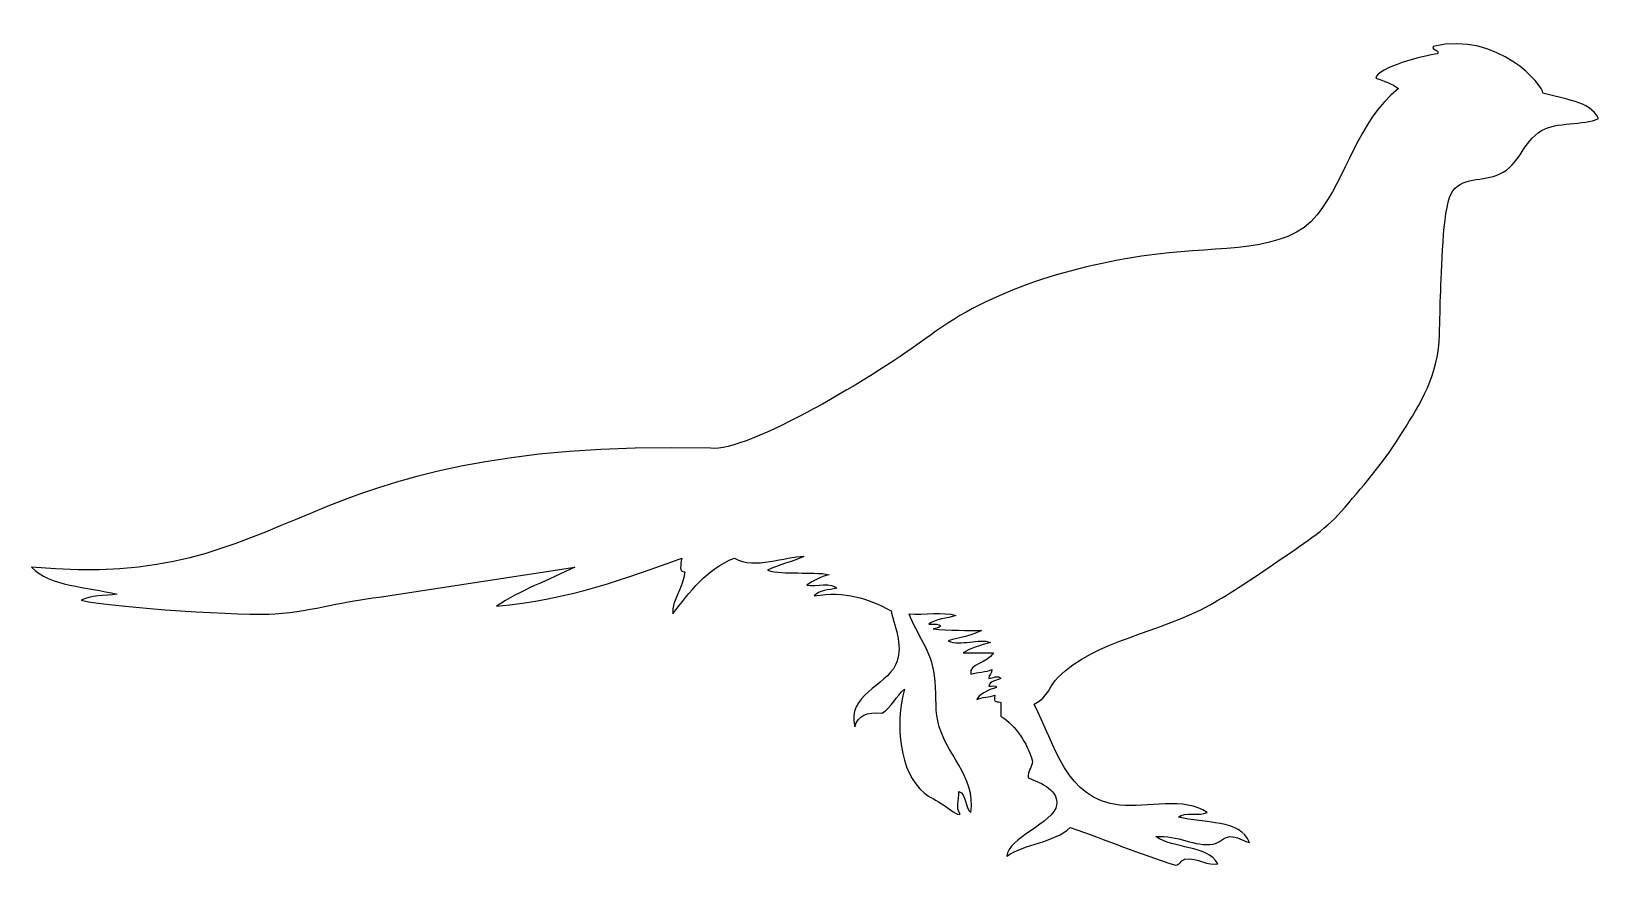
# Model space of a CAD drawing. Header units: centimetres. Extents: x -20 to 20, y -10.6 to 10.7.
import ezdxf

# ---------------------------------------------------------------- set-up
doc = ezdxf.new("R2010")
doc.units = ezdxf.units.CM
doc.header["$MEASUREMENT"] = 0
doc.layers.add('Layer 1', color=7, linetype='Continuous')

msp = doc.modelspace()

# ---------------------------------------------------------------- linework, layer by layer
at = {"layer": 'Layer 1'}
msp.add_open_spline([(-11.10669, -3.6843), (-11.9705, -3.76301), (-12.733, -4.02932), (-13.75358, -4.10687), (-13.75358, -4.10687), (-14.4715, -4.1605), (-17.81972, -3.95704), (-18.70311, -3.7622), (-18.70311, -3.7622), (-18.47001, -3.63536), (-18.10589, -3.64221), (-17.78165, -3.60715), (-17.78165, -3.60715), (-18.54841, -3.41395), (-19.50015, -3.40683), (-19.96843, -2.91706), (-19.96843, -2.91706), (-13.15517, -3.55219), (-13.59007, 0.36459), (-2.66661, 0.11332), (-2.66661, 0.11332), (-1.71885, -0.00408), (1.57318, 1.9721), (2.93462, 2.99103), (2.93462, 2.99103), (4.47389, 4.14345), (6.54383, 4.77871), (8.7277, 5.06375), (8.7277, 5.06375), (10.28681, 5.26526), (12.02004, 5.06883), (12.79424, 6.06041), (12.79424, 6.06041), (13.57383, 7.05821), (13.79783, 8.4098), (14.86622, 9.28232), (14.86622, 9.28232), (14.70665, 9.40395), (14.49146, 9.47031), (14.2908, 9.55069), (14.2908, 9.55069), (14.31414, 9.80911), (15.53474, 10.13616), (15.86348, 10.16532), (15.86348, 10.16532), (15.90444, 10.30788), (15.71923, 10.22564), (15.74847, 10.35717), (15.74847, 10.35717), (17.43016, 10.7401), (18.56067, 9.34633), (18.54914, 9.16784), (18.54914, 9.16784), (19.06878, 8.99811), (19.74011, 8.97827), (19.96837, 8.51466), (19.96837, 8.51466), (19.57798, 8.34178), (18.89586, 8.43843), (18.51099, 8.20864), (18.51099, 8.20864), (18.02331, 7.91755), (17.97592, 7.35189), (17.43604, 7.09554), (17.43604, 7.09554), (17.0453, 6.90991), (16.44107, 7.04739), (16.20848, 6.59696), (16.20848, 6.59696), (15.98832, 6.17045), (15.96985, 4.62523), (15.93966, 3.98841), (15.93966, 3.98841), (15.92027, 3.57103), (15.92868, 3.26565), (15.90193, 2.838), (15.90193, 2.838), (15.8392, 1.84933), (15.31604, 1.07333), (14.90456, 0.41942), (14.90456, 0.41942), (14.45284, -0.29609), (13.92655, -0.89765), (13.40829, -1.49868), (13.40829, -1.49868), (12.99919, -1.97176), (12.36541, -2.37453), (11.79674, -2.76442), (11.79674, -2.76442), (11.20005, -3.17352), (10.58841, -3.58415), (10.07028, -3.87586), (10.07028, -3.87586), (8.83896, -4.56928), (7.08586, -4.80497), (6.19548, -5.71887), (6.19548, -5.71887), (5.97418, -5.94422), (5.96114, -6.21735), (5.58181, -6.40856), (5.58181, -6.40856), (6.12042, -7.43816), (6.38204, -8.84143), (7.76899, -8.97946), (7.76899, -8.97946), (8.45487, -9.04685), (9.41925, -8.7679), (9.99403, -9.16983), (9.99403, -9.16983), (9.81062, -9.26751), (9.40494, -9.14514), (9.26534, -9.28627), (9.26534, -9.28627), (9.90754, -9.46113), (10.8512, -9.33514), (11.06781, -9.93699), (11.06781, -9.93699), (10.90491, -9.88772), (10.74975, -9.77522), (10.56912, -9.78557), (10.56912, -9.78557), (10.41328, -9.79274), (10.29493, -9.95213), (10.14677, -9.97713), (10.14677, -9.97713), (9.68002, -10.05272), (9.24758, -9.73551), (8.68857, -9.78557), (8.68857, -9.78557), (9.12939, -10.09802), (9.98643, -9.99578), (10.26186, -10.47526), (10.26186, -10.47526), (10.02096, -10.55048), (9.7587, -10.31423), (9.41808, -10.35921), (9.41808, -10.35921), (9.32783, -10.39646), (9.29746, -10.49476), (9.18816, -10.51383), (9.18816, -10.51383), (8.25984, -10.22681), (7.41003, -9.86145), (6.50227, -9.55421), (6.50227, -9.55421), (6.1082, -9.93934), (5.34519, -9.95646), (4.89027, -10.28361), (4.89027, -10.28361), (4.8963, -9.82556), (6.09825, -9.43059), (6.15739, -8.9794), (6.15739, -8.9794), (6.20549, -8.6089), (5.80555, -8.42565), (5.42809, -8.28915), (5.42809, -8.28915), (5.41108, -8.09233), (5.53345, -8.0351), (5.54379, -7.86658), (5.54379, -7.86658), (5.39385, -7.36406), (5.12641, -6.97851), (4.73784, -6.71585), (4.73784, -6.71585), (4.73784, -6.60015), (4.73784, -6.48513), (4.73784, -6.36948), (4.73784, -6.36948), (4.6696, -6.3186), (4.52993, -6.41843), (4.5848, -6.17787), (4.5848, -6.17787), (4.44936, -6.23513), (4.24941, -6.22682), (4.12387, -6.29357), (4.12387, -6.29357), (4.13694, -6.19062), (4.42375, -6.03153), (4.62264, -5.98705), (4.62264, -5.98705), (4.62846, -5.90328), (4.48699, -5.96805), (4.43079, -5.94691), (4.43079, -5.94691), (4.46378, -5.81335), (4.61923, -5.80464), (4.73781, -5.75694), (4.73781, -5.75694), (4.68495, -5.65706), (4.50273, -5.74659), (4.43079, -5.75694), (4.43079, -5.75694), (4.42084, -5.64317), (4.5176, -5.63841), (4.50744, -5.52599), (4.50744, -5.52599), (4.35914, -5.59629), (4.13475, -5.58843), (3.97036, -5.64079), (3.97036, -5.64079), (3.91604, -5.38208), (4.39105, -5.36652), (4.54609, -5.10377), (4.54609, -5.10377), (4.28976, -5.10377), (4.03415, -5.10377), (3.77875, -5.10377), (3.77875, -5.10377), (3.96687, -4.97344), (4.2259, -4.91057), (4.46939, -4.8354), (4.46939, -4.8354), (4.18171, -4.71964), (3.70707, -4.93607), (3.39497, -4.79764), (3.39497, -4.79764), (3.66945, -4.70138), (4.01031, -4.67051), (4.23918, -4.52893), (4.23918, -4.52893), (3.95285, -4.53248), (3.37825, -4.52967), (3.01106, -4.49038), (3.01106, -4.49038), (3.3156, -4.44381), (3.21794, -4.34602), (2.89636, -4.37383), (2.89636, -4.37383), (3.05958, -4.23154), (3.36404, -4.22886), (3.587, -4.14486), (3.587, -4.14486), (3.26728, -4.05556), (2.78124, -4.13232), (2.39746, -4.10679), (2.39746, -4.10679), (2.58693, -4.62156), (2.97081, -5.05969), (3.0491, -5.67865), (3.0491, -5.67865), (3.10128, -6.08804), (3.05265, -6.47409), (3.1267, -6.83033), (3.1267, -6.83033), (3.30339, -7.688), (4.11008, -8.22474), (3.97038, -9.16975), (3.97038, -9.16975), (3.81031, -9.04926), (3.87479, -8.70332), (3.66333, -8.63302), (3.66333, -8.63302), (3.68209, -8.87279), (3.56842, -9.05281), (3.70222, -9.20904), (3.70222, -9.20904), (3.63785, -9.27188), (3.42658, -9.07746), (3.28029, -8.97938), (3.28029, -8.97938), (3.11548, -8.86831), (2.91008, -8.78285), (2.78126, -8.67156), (2.78126, -8.67156), (2.15007, -8.13091), (2.03082, -6.93806), (2.28249, -6.02477), (2.28249, -6.02477), (2.06958, -6.20842), (1.95025, -6.48509), (1.70686, -6.63905), (1.70686, -6.63905), (1.32327, -6.6001), (1.0862, -6.70731), (1.01611, -6.98367), (1.01611, -6.98367), (0.79719, -6.18862), (1.8043, -5.93581), (2.05193, -5.41027), (2.05193, -5.41027), (2.25812, -4.97381), (2.06198, -4.51503), (1.93707, -4.02922), (1.93707, -4.02922), (1.33655, -3.70122), (0.78177, -3.52641), (-0.01955, -3.64605), (-0.01955, -3.64605), (0.10462, -3.51405), (0.33936, -3.49384), (0.556, -3.45523), (0.556, -3.45523), (0.43715, -3.29267), (0.03109, -3.41708), (-0.2114, -3.37694), (-0.2114, -3.37694), (-0.04641, -3.26195), (0.13901, -3.16538), (0.36455, -3.10897), (0.36455, -3.10897), (-0.10419, -3.01473), (-0.77821, -3.12609), (-1.20885, -2.99398), (-1.20885, -2.99398), (-0.92077, -2.8601), (-0.58263, -2.7762), (-0.28799, -2.64812), (-0.28799, -2.64812), (-0.75289, -2.62677), (-1.52428, -2.99676), (-2.05265, -2.68638), (-2.05265, -2.68638), (-2.77094, -2.96628), (-3.18679, -3.54781), (-3.62605, -4.10672), (-3.62605, -4.10672), (-3.65425, -3.77036), (-3.34959, -3.43685), (-3.31919, -3.03222), (-3.31919, -3.03222), (-3.46831, -3.03574), (-3.42235, -2.87871), (-3.39571, -2.68638), (-3.39571, -2.68638), (-4.73839, -3.17168), (-6.3115, -3.76204), (-8.11447, -3.91346), (-8.11447, -3.91346), (-7.52268, -3.50883), (-6.78528, -3.24843), (-6.11872, -2.91691), (-6.11872, -2.91691), (-6.11872, -2.91691), (-11.10669, -3.6843), (-11.10669, -3.6843)], degree=3, knots=[0, 0, 0, 0, 0.01176471, 0.01176471, 0.01176471, 0.01176471, 0.02352941, 0.02352941, 0.02352941, 0.02352941, 0.03529412, 0.03529412, 0.03529412, 0.03529412, 0.04705882, 0.04705882, 0.04705882, 0.04705882, 0.05882353, 0.05882353, 0.05882353, 0.05882353, 0.07058824, 0.07058824, 0.07058824, 0.07058824, 0.08235294, 0.08235294, 0.08235294, 0.08235294, 0.09411765, 0.09411765, 0.09411765, 0.09411765, 0.10588235, 0.10588235, 0.10588235, 0.10588235, 0.11764706, 0.11764706, 0.11764706, 0.11764706, 0.12941176, 0.12941176, 0.12941176, 0.12941176, 0.14117647, 0.14117647, 0.14117647, 0.14117647, 0.15294118, 0.15294118, 0.15294118, 0.15294118, 0.16470588, 0.16470588, 0.16470588, 0.16470588, 0.17647059, 0.17647059, 0.17647059, 0.17647059, 0.18823529, 0.18823529, 0.18823529, 0.18823529, 0.2, 0.2, 0.2, 0.2, 0.21176471, 0.21176471, 0.21176471, 0.21176471, 0.22352941, 0.22352941, 0.22352941, 0.22352941, 0.23529412, 0.23529412, 0.23529412, 0.23529412, 0.24705882, 0.24705882, 0.24705882, 0.24705882, 0.25882353, 0.25882353, 0.25882353, 0.25882353, 0.27058824, 0.27058824, 0.27058824, 0.27058824, 0.28235294, 0.28235294, 0.28235294, 0.28235294, 0.29411765, 0.29411765, 0.29411765, 0.29411765, 0.30588235, 0.30588235, 0.30588235, 0.30588235, 0.31764706, 0.31764706, 0.31764706, 0.31764706, 0.32941176, 0.32941176, 0.32941176, 0.32941176, 0.34117647, 0.34117647, 0.34117647, 0.34117647, 0.35294118, 0.35294118, 0.35294118, 0.35294118, 0.36470588, 0.36470588, 0.36470588, 0.36470588, 0.37647059, 0.37647059, 0.37647059, 0.37647059, 0.38823529, 0.38823529, 0.38823529, 0.38823529, 0.4, 0.4, 0.4, 0.4, 0.41176471, 0.41176471, 0.41176471, 0.41176471, 0.42352941, 0.42352941, 0.42352941, 0.42352941, 0.43529412, 0.43529412, 0.43529412, 0.43529412, 0.44705882, 0.44705882, 0.44705882, 0.44705882, 0.45882353, 0.45882353, 0.45882353, 0.45882353, 0.47058824, 0.47058824, 0.47058824, 0.47058824, 0.48235294, 0.48235294, 0.48235294, 0.48235294, 0.49411765, 0.49411765, 0.49411765, 0.49411765, 0.50588235, 0.50588235, 0.50588235, 0.50588235, 0.51764706, 0.51764706, 0.51764706, 0.51764706, 0.52941176, 0.52941176, 0.52941176, 0.52941176, 0.54117647, 0.54117647, 0.54117647, 0.54117647, 0.55294118, 0.55294118, 0.55294118, 0.55294118, 0.56470588, 0.56470588, 0.56470588, 0.56470588, 0.57647059, 0.57647059, 0.57647059, 0.57647059, 0.58823529, 0.58823529, 0.58823529, 0.58823529, 0.6, 0.6, 0.6, 0.6, 0.61176471, 0.61176471, 0.61176471, 0.61176471, 0.62352941, 0.62352941, 0.62352941, 0.62352941, 0.63529412, 0.63529412, 0.63529412, 0.63529412, 0.64705882, 0.64705882, 0.64705882, 0.64705882, 0.65882353, 0.65882353, 0.65882353, 0.65882353, 0.67058824, 0.67058824, 0.67058824, 0.67058824, 0.68235294, 0.68235294, 0.68235294, 0.68235294, 0.69411765, 0.69411765, 0.69411765, 0.69411765, 0.70588235, 0.70588235, 0.70588235, 0.70588235, 0.71764706, 0.71764706, 0.71764706, 0.71764706, 0.72941176, 0.72941176, 0.72941176, 0.72941176, 0.74117647, 0.74117647, 0.74117647, 0.74117647, 0.75294118, 0.75294118, 0.75294118, 0.75294118, 0.76470588, 0.76470588, 0.76470588, 0.76470588, 0.77647059, 0.77647059, 0.77647059, 0.77647059, 0.78823529, 0.78823529, 0.78823529, 0.78823529, 0.8, 0.8, 0.8, 0.8, 0.81176471, 0.81176471, 0.81176471, 0.81176471, 0.82352941, 0.82352941, 0.82352941, 0.82352941, 0.83529412, 0.83529412, 0.83529412, 0.83529412, 0.84705882, 0.84705882, 0.84705882, 0.84705882, 0.85882353, 0.85882353, 0.85882353, 0.85882353, 0.87058824, 0.87058824, 0.87058824, 0.87058824, 0.88235294, 0.88235294, 0.88235294, 0.88235294, 0.89411765, 0.89411765, 0.89411765, 0.89411765, 0.90588235, 0.90588235, 0.90588235, 0.90588235, 0.91764706, 0.91764706, 0.91764706, 0.91764706, 0.92941176, 0.92941176, 0.92941176, 0.92941176, 0.94117647, 0.94117647, 0.94117647, 0.94117647, 0.95294118, 0.95294118, 0.95294118, 0.95294118, 0.96470588, 0.96470588, 0.96470588, 0.96470588, 0.97647059, 0.97647059, 0.97647059, 0.97647059, 1, 1, 1, 1], dxfattribs=at)

doc.saveas('drawing.dxf')
